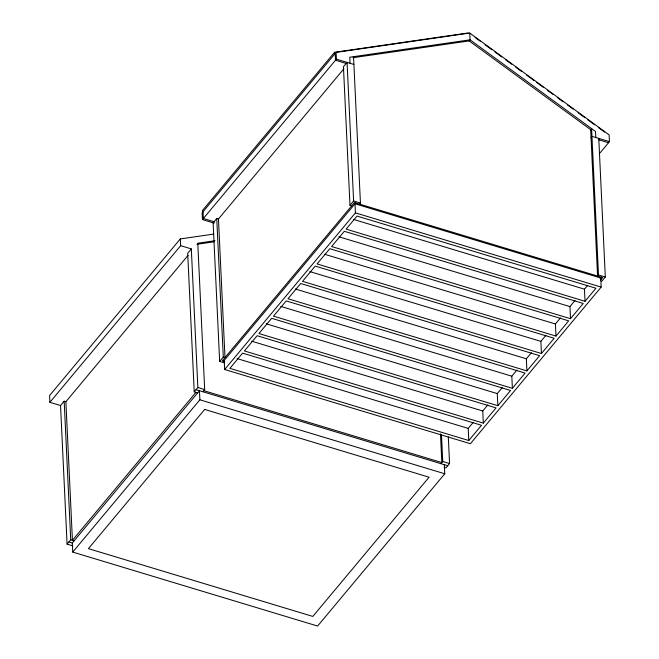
<?xml version="1.0" encoding="UTF-8"?>
<svg xmlns="http://www.w3.org/2000/svg" width="659" height="659" viewBox="0 0 659 659"><rect width="100%" height="100%" fill="white"/><g stroke="black" fill="none" stroke-linecap="round" stroke-linejoin="round"><path stroke-width="0.99" d="M468.219 32.95L334.558 52.283L202.42 210.534L203.046 211.728L203.359 218.5L214.785 221.951M213.755 234.085L180.335 238.92L49.565 395.54L49.878 402.311L60.546 405.54L64.178 401.183L65.884 401.702L188.087 255.354M599.328 153.745L609.435 141.636L609.122 134.864L469.752 33.049L336.09 52.382L202.132 212.816L202.453 219.587L214.159 223.121M49.878 402.311L180.657 245.692L180.335 238.92M202.453 219.587L336.411 59.153L336.09 52.382M180.657 245.692L191.324 248.913L187.691 253.262L194.224 391.858L197.642 392.888M219.653 361.404L223.286 357.054L224.991 357.573L218.458 218.969L216.753 218.458L213.121 222.808L219.653 361.404L224.53 362.878M218.36 219.085L343.932 68.701M352.911 57.72L469.159 40.907L470.065 39.82L469.752 33.049M72.935 545.899L67.086 544.136L70.719 539.787L64.178 401.183M194.224 391.858L197.857 387.508L191.324 248.913M349.978 205.328L353.611 200.97L347.071 62.374L343.438 66.724L349.978 205.328L351.684 205.839M195.929 392.377L72.424 540.298L65.884 401.702M223.549 361.223L355.687 202.964M72.737 552.077L72.309 542.991L199.455 390.713L199.883 399.799L72.737 552.077L317.613 626.05L444.759 473.772L444.331 464.694M202.865 391.751L204.685 389.568L197.782 243.212L215.007 240.724M359.526 204.125L360.44 203.038L353.537 56.674M224.661 369.493L355.44 212.865L355.012 203.779L600.736 278.007L601.165 287.093L470.386 443.721L224.661 369.493L224.233 360.407M591.041 137.434L591.947 136.347L609.435 141.636M468.788 440.517L481.507 425.286L242.603 353.117L229.892 368.348L468.788 440.517L468.219 428.399L473.302 422.312M483.319 423.111L496.038 407.888L257.134 335.719L244.423 350.942L483.319 423.111L482.75 411.002L487.833 404.906M497.85 405.713L510.568 390.482L271.665 318.313L258.954 333.536L497.85 405.713L497.281 393.596L502.364 387.508M512.381 388.308L525.099 373.076L286.195 300.908L273.477 316.139L512.381 388.308L511.812 376.19L516.895 370.103M526.912 370.902L539.622 355.679L300.726 283.51L288.008 298.733L526.912 370.902L526.343 358.793L531.426 352.697M541.443 353.504L554.153 338.273L315.257 266.104L302.539 281.335L541.443 353.504L540.874 341.387L545.957 335.299M555.974 336.098L568.684 320.867L329.788 248.698L317.07 263.929L555.974 336.098L555.405 323.981L560.488 317.893M570.505 318.692L583.215 303.469L344.319 231.301L331.601 246.524L570.505 318.692L569.936 306.583L575.019 300.488M585.035 301.295L595.934 288.238L357.03 216.07L346.132 229.126L585.035 301.295L584.467 289.177L587.671 285.339M440.912 463.656L442.733 461.481L441.481 434.874M598.487 274.951L597.573 276.039L590.67 129.675L591.584 128.587L598.487 274.951L605.308 277.011L598.776 138.415M600.127 278.732L601.412 277.192M600.514 280.19L602.697 277.579L354.41 202.577L222.272 360.835L223.978 361.346M448.301 436.851L449.562 463.549L445.929 467.898L444.215 467.379M601.675 281.36L605.308 277.011M196.876 244.3L214.101 241.812M336.411 59.153L353.899 64.442M346.922 63.692L335.505 60.241L335.184 53.47L334.558 52.283M598.776 139.774L608.529 142.723M353.611 200.97L360.44 203.038M355.44 212.865L601.165 287.093M353.43 219.381L584.467 289.177M338.899 236.787L569.936 306.583M324.368 254.193L555.405 323.981M309.837 271.59L540.874 341.387M295.306 288.996L526.343 358.793M280.775 306.402L511.812 376.19M266.244 323.8L497.281 393.596M251.713 341.205L482.75 411.002M237.182 358.611L468.219 428.399M197.857 387.508L204.685 389.568M442.733 461.481L449.562 463.549M203.779 390.663L441.827 462.569L440.476 433.91M196.044 389.683L447.741 465.724M199.883 399.799L444.759 473.772M70.719 539.787L74.129 540.817M68.898 541.962L72.309 542.991M475.172 37.538L480.147 41.171M485.123 44.812L491.762 49.656M495.082 52.086L501.721 56.929M505.865 59.961L511.672 64.203M515.824 67.234L521.631 71.477M526.607 75.11L534.07 80.563M536.558 82.383L543.197 87.235M547.349 90.258L553.156 94.501M557.3 97.532L563.107 101.774M567.259 104.806L573.066 109.048M578.042 112.681L584.673 117.533M587.993 119.954L594.632 124.806M598.784 127.838L604.591 132.08M469.159 40.907L591.271 130.111M595.785 137.509L595.497 131.454L470.065 39.82L349.772 57.218L350.061 63.28M216.753 218.458L223.286 357.054M60.546 405.54L67.086 544.136M204.677 409.42L88.43 548.642L312.827 616.429L429.067 477.207L204.677 409.42"/></g></svg>
